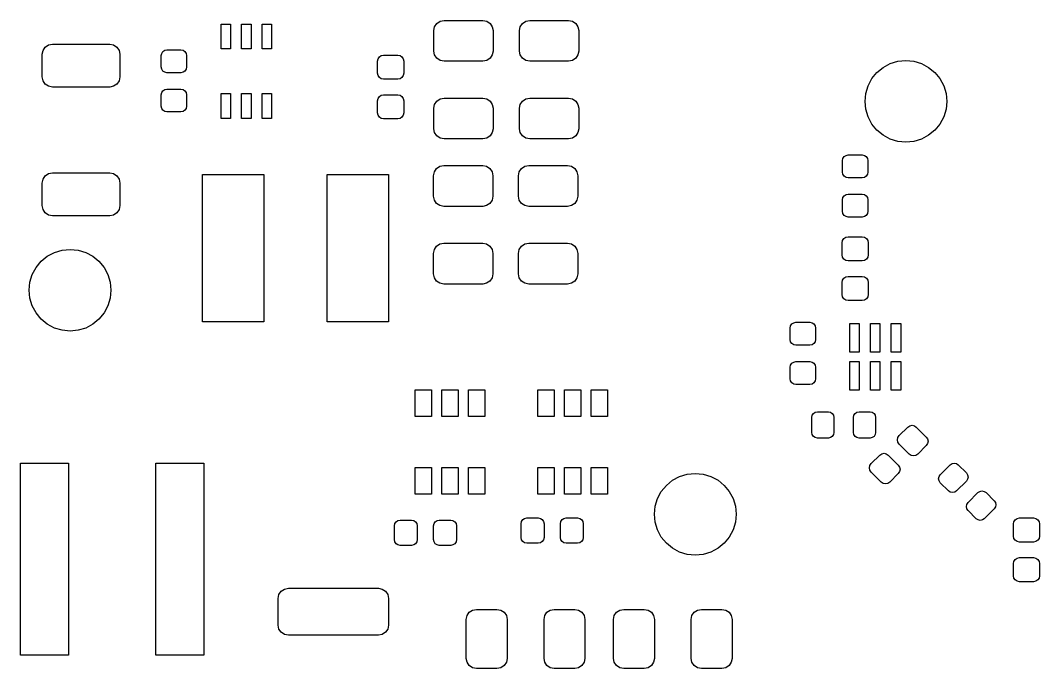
# Model space of a CAD drawing. Extents: x 102.2 to 184.7, y -143.6 to -85.5.
# Drawn here: x 125.59 to 150.52, y -129.88 to -114.02 of the extents above; entities that cross this region are included whole.
import ezdxf

# ---------------------------------------------------------------- set-up
doc = ezdxf.new("R2010")
doc.units = 0
doc.layers.add('BLACK', color=7, linetype='CONTINUOUS')

msp = doc.modelspace()

# ---------------------------------------------------------------- linework, layer by layer
at = {"layer": 'BLACK', "linetype": 'CONTINUOUS'}
for p, q in [((130.506, -114.719), (130.506, -114.11)), ((130.506, -114.11), (130.735, -114.11)), ((130.735, -114.11), (130.735, -114.719)), ((131.006, -114.719), (131.006, -114.11)), ((131.006, -114.11), (131.235, -114.11)), ((131.235, -114.11), (131.235, -114.719)), ((131.506, -114.719), (131.506, -114.11)), ((131.506, -114.11), (131.735, -114.11)), ((131.735, -114.11), (131.735, -114.719)), ((135.724, -114.174), (135.778, -114.093)), ((135.778, -114.093), (135.859, -114.039)), ((135.859, -114.039), (135.955, -114.02)), ((135.955, -114.02), (136.905, -114.02)), ((136.905, -114.02), (137.001, -114.039)), ((137.001, -114.039), (137.082, -114.093)), ((137.082, -114.093), (137.136, -114.174)), ((137.819, -114.174), (137.873, -114.093)), ((137.873, -114.093), (137.954, -114.039)), ((137.954, -114.039), (138.05, -114.02)), ((138.05, -114.02), (139, -114.02)), ((139, -114.02), (139.096, -114.039)), ((139.096, -114.039), (139.177, -114.093)), ((139.177, -114.093), (139.231, -114.174)), ((135.705, -114.27), (135.724, -114.174)), ((135.705, -114.77), (135.705, -114.27)), ((137.136, -114.174), (137.155, -114.27)), ((137.155, -114.27), (137.155, -114.77)), ((137.8, -114.27), (137.819, -114.174)), ((137.8, -114.77), (137.8, -114.27)), ((139.231, -114.174), (139.25, -114.27)), ((139.25, -114.27), (139.25, -114.77)), ((126.203, -114.673), (126.284, -114.619)), ((126.284, -114.619), (126.38, -114.6)), ((126.38, -114.6), (127.78, -114.6)), ((127.78, -114.6), (127.876, -114.619)), ((127.876, -114.619), (127.957, -114.673)), ((126.13, -114.85), (126.149, -114.754)), ((126.13, -115.4), (126.13, -114.85)), ((126.149, -114.754), (126.203, -114.673)), ((127.957, -114.673), (128.011, -114.754)), ((128.011, -114.754), (128.03, -114.85)), ((128.03, -114.85), (128.03, -115.4)), ((129.04, -114.88), (129.051, -114.826)), ((129.04, -115.16), (129.04, -114.88)), ((129.051, -114.826), (129.081, -114.781)), ((129.081, -114.781), (129.126, -114.751)), ((129.126, -114.751), (129.18, -114.74)), ((129.18, -114.74), (129.52, -114.74)), ((129.52, -114.74), (129.574, -114.751)), ((129.574, -114.751), (129.619, -114.781)), ((129.619, -114.781), (129.649, -114.826)), ((129.649, -114.826), (129.66, -114.88)), ((129.66, -114.88), (129.66, -115.16)), ((130.735, -114.719), (130.506, -114.719)), ((131.235, -114.719), (131.006, -114.719)), ((131.735, -114.719), (131.506, -114.719)), ((134.373, -114.913), (134.421, -114.881)), ((134.421, -114.881), (134.477, -114.87)), ((134.477, -114.87), (134.822, -114.87)), ((134.822, -114.87), (134.879, -114.881)), ((134.879, -114.881), (134.927, -114.913)), ((135.724, -114.866), (135.705, -114.77)), ((135.778, -114.947), (135.724, -114.866)), ((137.136, -114.866), (137.082, -114.947)), ((137.155, -114.77), (137.136, -114.866)), ((137.819, -114.866), (137.8, -114.77)), ((137.873, -114.947), (137.819, -114.866)), ((139.231, -114.866), (139.177, -114.947)), ((139.25, -114.77), (139.231, -114.866)), ((134.33, -115.017), (134.341, -114.961)), ((134.33, -115.312), (134.33, -115.017)), ((134.341, -114.961), (134.373, -114.913)), ((134.927, -114.913), (134.959, -114.961)), ((134.959, -114.961), (134.97, -115.017)), ((134.97, -115.017), (134.97, -115.312)), ((135.859, -115.001), (135.778, -114.947)), ((135.955, -115.02), (135.859, -115.001)), ((136.905, -115.02), (135.955, -115.02)), ((137.001, -115.001), (136.905, -115.02)), ((137.082, -114.947), (137.001, -115.001)), ((137.954, -115.001), (137.873, -114.947)), ((138.05, -115.02), (137.954, -115.001)), ((139, -115.02), (138.05, -115.02)), ((139.096, -115.001), (139, -115.02)), ((139.177, -114.947), (139.096, -115.001)), ((146.694, -115.169), (146.867, -115.076)), ((146.867, -115.076), (147.055, -115.019)), ((147.055, -115.019), (147.25, -115)), ((147.25, -115), (147.445, -115.019)), ((147.445, -115.019), (147.633, -115.076)), ((147.633, -115.076), (147.806, -115.169)), ((126.149, -115.496), (126.13, -115.4)), ((128.03, -115.4), (128.011, -115.496)), ((129.051, -115.214), (129.04, -115.16)), ((129.081, -115.259), (129.051, -115.214)), ((129.126, -115.289), (129.081, -115.259)), ((129.18, -115.3), (129.126, -115.289)), ((129.52, -115.3), (129.18, -115.3)), ((129.574, -115.289), (129.52, -115.3)), ((129.619, -115.259), (129.574, -115.289)), ((129.649, -115.214), (129.619, -115.259)), ((129.66, -115.16), (129.649, -115.214)), ((134.341, -115.369), (134.33, -115.312)), ((134.373, -115.417), (134.341, -115.369)), ((134.959, -115.369), (134.927, -115.417)), ((134.97, -115.312), (134.959, -115.369)), ((146.419, -115.444), (146.543, -115.293)), ((146.543, -115.293), (146.694, -115.169)), ((147.806, -115.169), (147.957, -115.293)), ((147.957, -115.293), (148.081, -115.444)), ((126.203, -115.577), (126.149, -115.496)), ((126.284, -115.631), (126.203, -115.577)), ((126.38, -115.65), (126.284, -115.631)), ((127.78, -115.65), (126.38, -115.65)), ((127.876, -115.631), (127.78, -115.65)), ((127.957, -115.577), (127.876, -115.631)), ((128.011, -115.496), (127.957, -115.577)), ((134.421, -115.449), (134.373, -115.417)), ((134.477, -115.46), (134.421, -115.449)), ((134.822, -115.46), (134.477, -115.46)), ((134.879, -115.449), (134.822, -115.46)), ((134.927, -115.417), (134.879, -115.449)), ((146.269, -115.805), (146.326, -115.617)), ((146.326, -115.617), (146.419, -115.444)), ((148.081, -115.444), (148.174, -115.617)), ((148.174, -115.617), (148.231, -115.805)), ((129.04, -115.84), (129.051, -115.786)), ((129.04, -116.12), (129.04, -115.84)), ((129.051, -115.786), (129.081, -115.741)), ((129.081, -115.741), (129.126, -115.711)), ((129.126, -115.711), (129.18, -115.7)), ((129.18, -115.7), (129.52, -115.7)), ((129.52, -115.7), (129.574, -115.711)), ((129.574, -115.711), (129.619, -115.741)), ((129.619, -115.741), (129.649, -115.786)), ((129.649, -115.786), (129.66, -115.84)), ((129.66, -115.84), (129.66, -116.12)), ((130.506, -116.421), (130.506, -115.812)), ((130.506, -115.812), (130.735, -115.812)), ((130.735, -115.812), (130.735, -116.421)), ((131.006, -116.421), (131.006, -115.812)), ((131.006, -115.812), (131.235, -115.812)), ((131.235, -115.812), (131.235, -116.421)), ((131.506, -116.421), (131.506, -115.812)), ((131.506, -115.812), (131.735, -115.812)), ((131.735, -115.812), (131.735, -116.421)), ((134.341, -115.931), (134.373, -115.883)), ((134.373, -115.883), (134.421, -115.851)), ((134.421, -115.851), (134.477, -115.84)), ((134.477, -115.84), (134.822, -115.84)), ((134.822, -115.84), (134.879, -115.851)), ((134.879, -115.851), (134.927, -115.883)), ((134.927, -115.883), (134.959, -115.931)), ((146.25, -116), (146.269, -115.805)), ((148.231, -115.805), (148.25, -116)), ((129.051, -116.174), (129.04, -116.12)), ((129.66, -116.12), (129.649, -116.174)), ((134.33, -115.987), (134.341, -115.931)), ((134.33, -116.282), (134.33, -115.987)), ((134.959, -115.931), (134.97, -115.987)), ((134.97, -115.987), (134.97, -116.282)), ((135.705, -116.17), (135.724, -116.074)), ((135.724, -116.074), (135.778, -115.993)), ((135.778, -115.993), (135.859, -115.939)), ((135.859, -115.939), (135.955, -115.92)), ((135.955, -115.92), (136.905, -115.92)), ((136.905, -115.92), (137.001, -115.939)), ((137.001, -115.939), (137.082, -115.993)), ((137.082, -115.993), (137.136, -116.074)), ((137.136, -116.074), (137.155, -116.17)), ((137.8, -116.17), (137.819, -116.074)), ((137.819, -116.074), (137.873, -115.993)), ((137.873, -115.993), (137.954, -115.939)), ((137.954, -115.939), (138.05, -115.92)), ((138.05, -115.92), (139, -115.92)), ((139, -115.92), (139.096, -115.939)), ((139.096, -115.939), (139.177, -115.993)), ((139.177, -115.993), (139.231, -116.074)), ((139.231, -116.074), (139.25, -116.17)), ((146.269, -116.195), (146.25, -116)), ((148.25, -116), (148.231, -116.195)), ((129.081, -116.219), (129.051, -116.174)), ((129.126, -116.249), (129.081, -116.219)), ((129.18, -116.26), (129.126, -116.249)), ((129.52, -116.26), (129.18, -116.26)), ((129.574, -116.249), (129.52, -116.26)), ((129.619, -116.219), (129.574, -116.249)), ((129.649, -116.174), (129.619, -116.219)), ((134.341, -116.339), (134.33, -116.282)), ((134.373, -116.387), (134.341, -116.339)), ((134.421, -116.419), (134.373, -116.387)), ((134.927, -116.387), (134.879, -116.419)), ((134.959, -116.339), (134.927, -116.387)), ((134.97, -116.282), (134.959, -116.339)), ((135.705, -116.67), (135.705, -116.17)), ((137.155, -116.17), (137.155, -116.67)), ((137.8, -116.67), (137.8, -116.17)), ((139.25, -116.17), (139.25, -116.67)), ((146.326, -116.383), (146.269, -116.195)), ((146.419, -116.556), (146.326, -116.383)), ((148.174, -116.383), (148.081, -116.556)), ((148.231, -116.195), (148.174, -116.383)), ((130.735, -116.421), (130.506, -116.421)), ((131.235, -116.421), (131.006, -116.421)), ((131.735, -116.421), (131.506, -116.421)), ((134.477, -116.43), (134.421, -116.419)), ((134.822, -116.43), (134.477, -116.43)), ((134.879, -116.419), (134.822, -116.43)), ((146.543, -116.707), (146.419, -116.556)), ((148.081, -116.556), (147.957, -116.707)), ((135.724, -116.766), (135.705, -116.67)), ((135.778, -116.847), (135.724, -116.766)), ((135.859, -116.901), (135.778, -116.847)), ((137.082, -116.847), (137.001, -116.901)), ((137.136, -116.766), (137.082, -116.847)), ((137.155, -116.67), (137.136, -116.766)), ((137.819, -116.766), (137.8, -116.67)), ((137.873, -116.847), (137.819, -116.766)), ((137.954, -116.901), (137.873, -116.847)), ((139.177, -116.847), (139.096, -116.901)), ((139.231, -116.766), (139.177, -116.847)), ((139.25, -116.67), (139.231, -116.766)), ((146.694, -116.831), (146.543, -116.707)), ((146.867, -116.924), (146.694, -116.831)), ((147.806, -116.831), (147.633, -116.924)), ((147.957, -116.707), (147.806, -116.831)), ((135.955, -116.92), (135.859, -116.901)), ((136.905, -116.92), (135.955, -116.92)), ((137.001, -116.901), (136.905, -116.92)), ((138.05, -116.92), (137.954, -116.901)), ((139, -116.92), (138.05, -116.92)), ((139.096, -116.901), (139, -116.92)), ((147.055, -116.981), (146.867, -116.924)), ((147.25, -117), (147.055, -116.981)), ((147.445, -116.981), (147.25, -117)), ((147.633, -116.924), (147.445, -116.981)), ((145.7, -117.45), (145.711, -117.396)), ((145.711, -117.396), (145.741, -117.351)), ((145.741, -117.351), (145.786, -117.321)), ((145.786, -117.321), (145.84, -117.31)), ((145.84, -117.31), (146.18, -117.31)), ((146.18, -117.31), (146.234, -117.321)), ((146.234, -117.321), (146.279, -117.351)), ((146.279, -117.351), (146.309, -117.396)), ((146.309, -117.396), (146.32, -117.45)), ((135.719, -117.724), (135.773, -117.643)), ((135.773, -117.643), (135.854, -117.589)), ((135.854, -117.589), (135.95, -117.57)), ((135.95, -117.57), (136.9, -117.57)), ((136.9, -117.57), (136.996, -117.589)), ((136.996, -117.589), (137.077, -117.643)), ((137.077, -117.643), (137.131, -117.724)), ((137.794, -117.724), (137.848, -117.643)), ((137.848, -117.643), (137.929, -117.589)), ((137.929, -117.589), (138.025, -117.57)), ((138.025, -117.57), (138.975, -117.57)), ((138.975, -117.57), (139.071, -117.589)), ((139.071, -117.589), (139.152, -117.643)), ((139.152, -117.643), (139.206, -117.724)), ((145.7, -117.73), (145.7, -117.45)), ((146.32, -117.45), (146.32, -117.73)), ((126.149, -117.904), (126.203, -117.823)), ((126.203, -117.823), (126.284, -117.769)), ((126.284, -117.769), (126.38, -117.75)), ((126.38, -117.75), (127.78, -117.75)), ((127.78, -117.75), (127.876, -117.769)), ((127.876, -117.769), (127.957, -117.823)), ((127.957, -117.823), (128.011, -117.904)), ((130.045, -121.39), (130.045, -117.79)), ((130.045, -117.79), (131.545, -117.79)), ((131.545, -117.79), (131.545, -121.39)), ((133.095, -121.39), (133.095, -117.79)), ((133.095, -117.79), (134.595, -117.79)), ((134.595, -117.79), (134.595, -121.39)), ((135.7, -117.82), (135.719, -117.724)), ((135.7, -118.32), (135.7, -117.82)), ((137.131, -117.724), (137.15, -117.82)), ((137.15, -117.82), (137.15, -118.32)), ((137.775, -117.82), (137.794, -117.724)), ((137.775, -118.32), (137.775, -117.82)), ((139.206, -117.724), (139.225, -117.82)), ((139.225, -117.82), (139.225, -118.32)), ((145.711, -117.784), (145.7, -117.73)), ((145.741, -117.829), (145.711, -117.784)), ((145.786, -117.859), (145.741, -117.829)), ((145.84, -117.87), (145.786, -117.859)), ((146.18, -117.87), (145.84, -117.87)), ((146.234, -117.859), (146.18, -117.87)), ((146.279, -117.829), (146.234, -117.859)), ((146.309, -117.784), (146.279, -117.829)), ((146.32, -117.73), (146.309, -117.784)), ((126.13, -118), (126.149, -117.904)), ((126.13, -118.55), (126.13, -118)), ((128.011, -117.904), (128.03, -118)), ((128.03, -118), (128.03, -118.55)), ((135.719, -118.416), (135.7, -118.32)), ((137.15, -118.32), (137.131, -118.416)), ((137.794, -118.416), (137.775, -118.32)), ((139.225, -118.32), (139.206, -118.416)), ((145.7, -118.41), (145.711, -118.356)), ((145.711, -118.356), (145.741, -118.311)), ((145.741, -118.311), (145.786, -118.281)), ((145.786, -118.281), (145.84, -118.27)), ((145.84, -118.27), (146.18, -118.27)), ((146.18, -118.27), (146.234, -118.281)), ((146.234, -118.281), (146.279, -118.311)), ((146.279, -118.311), (146.309, -118.356)), ((146.309, -118.356), (146.32, -118.41)), ((126.149, -118.646), (126.13, -118.55)), ((128.03, -118.55), (128.011, -118.646)), ((135.773, -118.497), (135.719, -118.416)), ((135.854, -118.551), (135.773, -118.497)), ((135.95, -118.57), (135.854, -118.551)), ((136.9, -118.57), (135.95, -118.57)), ((136.996, -118.551), (136.9, -118.57)), ((137.077, -118.497), (136.996, -118.551)), ((137.131, -118.416), (137.077, -118.497)), ((137.848, -118.497), (137.794, -118.416)), ((137.929, -118.551), (137.848, -118.497)), ((138.025, -118.57), (137.929, -118.551)), ((138.975, -118.57), (138.025, -118.57)), ((139.071, -118.551), (138.975, -118.57)), ((139.152, -118.497), (139.071, -118.551)), ((139.206, -118.416), (139.152, -118.497)), ((145.7, -118.69), (145.7, -118.41)), ((146.32, -118.41), (146.32, -118.69)), ((126.203, -118.727), (126.149, -118.646)), ((126.284, -118.781), (126.203, -118.727)), ((126.38, -118.8), (126.284, -118.781)), ((127.78, -118.8), (126.38, -118.8)), ((127.876, -118.781), (127.78, -118.8)), ((127.957, -118.727), (127.876, -118.781)), ((128.011, -118.646), (127.957, -118.727)), ((145.711, -118.744), (145.7, -118.69)), ((145.741, -118.789), (145.711, -118.744)), ((145.786, -118.819), (145.741, -118.789)), ((145.84, -118.83), (145.786, -118.819)), ((146.18, -118.83), (145.84, -118.83)), ((146.234, -118.819), (146.18, -118.83)), ((146.279, -118.789), (146.234, -118.819)), ((146.309, -118.744), (146.279, -118.789)), ((146.32, -118.69), (146.309, -118.744)), ((145.701, -119.406), (145.733, -119.358)), ((145.733, -119.358), (145.781, -119.326)), ((145.781, -119.326), (145.838, -119.315)), ((145.838, -119.315), (146.183, -119.315)), ((146.183, -119.315), (146.239, -119.326)), ((146.239, -119.326), (146.287, -119.358)), ((146.287, -119.358), (146.319, -119.406)), ((126.427, -119.696), (126.615, -119.639)), ((126.615, -119.639), (126.81, -119.62)), ((126.81, -119.62), (127.005, -119.639)), ((127.005, -119.639), (127.193, -119.696)), ((135.7, -119.72), (135.719, -119.624)), ((135.719, -119.624), (135.773, -119.543)), ((135.773, -119.543), (135.854, -119.489)), ((135.854, -119.489), (135.95, -119.47)), ((135.95, -119.47), (136.9, -119.47)), ((136.9, -119.47), (136.996, -119.489)), ((136.996, -119.489), (137.077, -119.543)), ((137.077, -119.543), (137.131, -119.624)), ((137.131, -119.624), (137.15, -119.72)), ((137.775, -119.72), (137.794, -119.624)), ((137.794, -119.624), (137.848, -119.543)), ((137.848, -119.543), (137.929, -119.489)), ((137.929, -119.489), (138.025, -119.47)), ((138.025, -119.47), (138.975, -119.47)), ((138.975, -119.47), (139.071, -119.489)), ((139.071, -119.489), (139.152, -119.543)), ((139.152, -119.543), (139.206, -119.624)), ((139.206, -119.624), (139.225, -119.72)), ((145.69, -119.462), (145.701, -119.406)), ((145.69, -119.757), (145.69, -119.462)), ((146.319, -119.406), (146.33, -119.462)), ((146.33, -119.462), (146.33, -119.757)), ((126.103, -119.913), (126.254, -119.789)), ((126.254, -119.789), (126.427, -119.696)), ((127.193, -119.696), (127.366, -119.789)), ((127.366, -119.789), (127.517, -119.913)), ((135.7, -120.22), (135.7, -119.72)), ((137.15, -119.72), (137.15, -120.22)), ((137.775, -120.22), (137.775, -119.72)), ((139.225, -119.72), (139.225, -120.22)), ((145.701, -119.814), (145.69, -119.757)), ((145.733, -119.862), (145.701, -119.814)), ((145.781, -119.894), (145.733, -119.862)), ((146.287, -119.862), (146.239, -119.894)), ((146.319, -119.814), (146.287, -119.862)), ((146.33, -119.757), (146.319, -119.814)), ((125.886, -120.237), (125.979, -120.064)), ((125.979, -120.064), (126.103, -119.913)), ((127.517, -119.913), (127.641, -120.064)), ((127.641, -120.064), (127.734, -120.237)), ((145.838, -119.905), (145.781, -119.894)), ((146.183, -119.905), (145.838, -119.905)), ((146.239, -119.894), (146.183, -119.905)), ((125.829, -120.425), (125.886, -120.237)), ((127.734, -120.237), (127.791, -120.425)), ((135.719, -120.316), (135.7, -120.22)), ((135.773, -120.397), (135.719, -120.316)), ((137.131, -120.316), (137.077, -120.397)), ((137.15, -120.22), (137.131, -120.316)), ((137.794, -120.316), (137.775, -120.22)), ((137.848, -120.397), (137.794, -120.316)), ((139.206, -120.316), (139.152, -120.397)), ((139.225, -120.22), (139.206, -120.316)), ((145.69, -120.432), (145.701, -120.376)), ((145.701, -120.376), (145.733, -120.328)), ((145.733, -120.328), (145.781, -120.296)), ((145.781, -120.296), (145.838, -120.285)), ((145.838, -120.285), (146.183, -120.285)), ((146.183, -120.285), (146.239, -120.296)), ((146.239, -120.296), (146.287, -120.328)), ((146.287, -120.328), (146.319, -120.376)), ((146.319, -120.376), (146.33, -120.432)), ((125.81, -120.62), (125.829, -120.425)), ((125.829, -120.815), (125.81, -120.62)), ((127.791, -120.425), (127.81, -120.62)), ((127.81, -120.62), (127.791, -120.815)), ((135.854, -120.451), (135.773, -120.397)), ((135.95, -120.47), (135.854, -120.451)), ((136.9, -120.47), (135.95, -120.47)), ((136.996, -120.451), (136.9, -120.47)), ((137.077, -120.397), (136.996, -120.451)), ((137.929, -120.451), (137.848, -120.397)), ((138.025, -120.47), (137.929, -120.451)), ((138.975, -120.47), (138.025, -120.47)), ((139.071, -120.451), (138.975, -120.47)), ((139.152, -120.397), (139.071, -120.451)), ((145.69, -120.727), (145.69, -120.432)), ((146.33, -120.432), (146.33, -120.727)), ((125.886, -121.003), (125.829, -120.815)), ((127.791, -120.815), (127.734, -121.003)), ((145.701, -120.784), (145.69, -120.727)), ((145.733, -120.832), (145.701, -120.784)), ((145.781, -120.864), (145.733, -120.832)), ((145.838, -120.875), (145.781, -120.864)), ((146.183, -120.875), (145.838, -120.875)), ((146.239, -120.864), (146.183, -120.875)), ((146.287, -120.832), (146.239, -120.864)), ((146.319, -120.784), (146.287, -120.832)), ((146.33, -120.727), (146.319, -120.784)), ((125.979, -121.176), (125.886, -121.003)), ((127.734, -121.003), (127.641, -121.176)), ((126.103, -121.327), (125.979, -121.176)), ((126.254, -121.451), (126.103, -121.327)), ((127.517, -121.327), (127.366, -121.451)), ((127.641, -121.176), (127.517, -121.327)), ((126.427, -121.544), (126.254, -121.451)), ((126.615, -121.601), (126.427, -121.544)), ((126.81, -121.62), (126.615, -121.601)), ((127.005, -121.601), (126.81, -121.62)), ((127.193, -121.544), (127.005, -121.601)), ((127.366, -121.451), (127.193, -121.544)), ((131.545, -121.39), (130.045, -121.39)), ((134.595, -121.39), (133.095, -121.39)), ((144.42, -121.545), (144.431, -121.491)), ((144.42, -121.825), (144.42, -121.545)), ((144.431, -121.491), (144.461, -121.446)), ((144.461, -121.446), (144.506, -121.416)), ((144.506, -121.416), (144.56, -121.405)), ((144.56, -121.405), (144.9, -121.405)), ((144.9, -121.405), (144.954, -121.416)), ((144.954, -121.416), (144.999, -121.446)), ((144.999, -121.446), (145.029, -121.491)), ((145.029, -121.491), (145.04, -121.545)), ((145.04, -121.545), (145.04, -121.825)), ((145.877, -122.135), (145.877, -121.435)), ((145.877, -121.435), (146.107, -121.435)), ((146.107, -121.435), (146.107, -122.135)), ((146.385, -122.135), (146.385, -121.435)), ((146.385, -121.435), (146.615, -121.435)), ((146.615, -121.435), (146.615, -122.135)), ((146.893, -122.135), (146.893, -121.435)), ((146.893, -121.435), (147.123, -121.435)), ((147.123, -121.435), (147.123, -122.135)), ((144.431, -121.879), (144.42, -121.825)), ((144.461, -121.924), (144.431, -121.879)), ((145.029, -121.879), (144.999, -121.924)), ((145.04, -121.825), (145.029, -121.879)), ((144.506, -121.954), (144.461, -121.924)), ((144.56, -121.965), (144.506, -121.954)), ((144.9, -121.965), (144.56, -121.965)), ((144.954, -121.954), (144.9, -121.965)), ((144.999, -121.924), (144.954, -121.954)), ((144.461, -122.406), (144.506, -122.376)), ((144.506, -122.376), (144.56, -122.365)), ((144.56, -122.365), (144.9, -122.365)), ((144.9, -122.365), (144.954, -122.376)), ((144.954, -122.376), (144.999, -122.406)), ((146.107, -122.135), (145.877, -122.135)), ((145.877, -123.065), (145.877, -122.365)), ((145.877, -122.365), (146.107, -122.365)), ((146.107, -122.365), (146.107, -123.065)), ((146.615, -122.135), (146.385, -122.135)), ((146.385, -123.065), (146.385, -122.365)), ((146.385, -122.365), (146.615, -122.365)), ((146.615, -122.365), (146.615, -123.065)), ((147.123, -122.135), (146.893, -122.135)), ((146.893, -123.065), (146.893, -122.365)), ((146.893, -122.365), (147.123, -122.365)), ((147.123, -122.365), (147.123, -123.065)), ((144.42, -122.505), (144.431, -122.451)), ((144.42, -122.785), (144.42, -122.505)), ((144.431, -122.451), (144.461, -122.406)), ((144.999, -122.406), (145.029, -122.451)), ((145.029, -122.451), (145.04, -122.505)), ((145.04, -122.505), (145.04, -122.785)), ((144.431, -122.839), (144.42, -122.785)), ((144.461, -122.884), (144.431, -122.839)), ((145.029, -122.839), (144.999, -122.884)), ((145.04, -122.785), (145.029, -122.839)), ((135.25, -123.705), (135.25, -123.055)), ((135.25, -123.055), (135.65, -123.055)), ((135.65, -123.055), (135.65, -123.705)), ((135.9, -123.705), (135.9, -123.055)), ((135.9, -123.055), (136.3, -123.055)), ((136.3, -123.055), (136.3, -123.705)), ((136.55, -123.705), (136.55, -123.055)), ((136.55, -123.055), (136.95, -123.055)), ((136.95, -123.055), (136.95, -123.705)), ((138.25, -123.705), (138.25, -123.055)), ((138.25, -123.055), (138.65, -123.055)), ((138.65, -123.055), (138.65, -123.705)), ((138.9, -123.705), (138.9, -123.055)), ((138.9, -123.055), (139.3, -123.055)), ((139.3, -123.055), (139.3, -123.705)), ((139.55, -123.705), (139.55, -123.055)), ((139.55, -123.055), (139.95, -123.055)), ((139.95, -123.055), (139.95, -123.705)), ((144.506, -122.914), (144.461, -122.884)), ((144.56, -122.925), (144.506, -122.914)), ((144.9, -122.925), (144.56, -122.925)), ((144.954, -122.914), (144.9, -122.925)), ((144.999, -122.884), (144.954, -122.914)), ((146.107, -123.065), (145.877, -123.065)), ((146.615, -123.065), (146.385, -123.065)), ((147.123, -123.065), (146.893, -123.065)), ((144.99, -123.635), (145.033, -123.605)), ((145.033, -123.605), (145.085, -123.595)), ((145.085, -123.595), (145.355, -123.595)), ((145.355, -123.595), (145.407, -123.605)), ((145.407, -123.605), (145.45, -123.635)), ((146.01, -123.635), (146.053, -123.605)), ((146.053, -123.605), (146.105, -123.595)), ((146.105, -123.595), (146.375, -123.595)), ((146.375, -123.595), (146.427, -123.605)), ((146.427, -123.605), (146.47, -123.635)), ((135.65, -123.705), (135.25, -123.705)), ((136.3, -123.705), (135.9, -123.705)), ((136.95, -123.705), (136.55, -123.705)), ((138.65, -123.705), (138.25, -123.705)), ((139.3, -123.705), (138.9, -123.705)), ((139.95, -123.705), (139.55, -123.705)), ((144.95, -123.73), (144.96, -123.678)), ((144.95, -124.1), (144.95, -123.73)), ((144.96, -123.678), (144.99, -123.635)), ((145.45, -123.635), (145.48, -123.678)), ((145.48, -123.678), (145.49, -123.73)), ((145.49, -123.73), (145.49, -124.1)), ((145.97, -123.73), (145.98, -123.678)), ((145.97, -124.1), (145.97, -123.73)), ((145.98, -123.678), (146.01, -123.635)), ((146.47, -123.635), (146.5, -123.678)), ((146.5, -123.678), (146.51, -123.73)), ((146.51, -123.73), (146.51, -124.1)), ((144.96, -124.152), (144.95, -124.1)), ((145.49, -124.1), (145.48, -124.152)), ((145.98, -124.152), (145.97, -124.1)), ((146.51, -124.1), (146.5, -124.152)), ((147.088, -124.174), (147.296, -123.966)), ((147.296, -123.966), (147.344, -123.934)), ((147.344, -123.934), (147.401, -123.923)), ((147.401, -123.923), (147.457, -123.934)), ((147.457, -123.934), (147.505, -123.966)), ((147.505, -123.966), (147.749, -124.21)), ((144.99, -124.195), (144.96, -124.152)), ((145.033, -124.225), (144.99, -124.195)), ((145.085, -124.235), (145.033, -124.225)), ((145.355, -124.235), (145.085, -124.235)), ((145.407, -124.225), (145.355, -124.235)), ((145.45, -124.195), (145.407, -124.225)), ((145.48, -124.152), (145.45, -124.195)), ((146.01, -124.195), (145.98, -124.152)), ((146.053, -124.225), (146.01, -124.195)), ((146.105, -124.235), (146.053, -124.225)), ((146.375, -124.235), (146.105, -124.235)), ((146.427, -124.225), (146.375, -124.235)), ((146.47, -124.195), (146.427, -124.225)), ((146.5, -124.152), (146.47, -124.195)), ((147.044, -124.279), (147.056, -124.222)), ((147.056, -124.335), (147.044, -124.279)), ((147.056, -124.222), (147.088, -124.174)), ((147.088, -124.383), (147.056, -124.335)), ((147.749, -124.21), (147.781, -124.258)), ((147.781, -124.371), (147.749, -124.418)), ((147.781, -124.258), (147.792, -124.314)), ((147.792, -124.314), (147.781, -124.371)), ((146.61, -124.652), (146.658, -124.62)), ((146.658, -124.62), (146.715, -124.609)), ((146.715, -124.609), (146.771, -124.62)), ((146.771, -124.62), (146.819, -124.652)), ((147.332, -124.627), (147.088, -124.383)), ((147.749, -124.418), (147.54, -124.627)), ((125.595, -129.55), (125.595, -124.85)), ((125.595, -124.85), (126.775, -124.85)), ((126.775, -124.85), (126.775, -129.55)), ((128.905, -129.55), (128.905, -124.85)), ((128.905, -124.85), (130.085, -124.85)), ((130.085, -124.85), (130.085, -129.55)), ((146.37, -124.908), (146.402, -124.86)), ((146.402, -124.86), (146.61, -124.652)), ((146.819, -124.652), (147.063, -124.896)), ((147.379, -124.659), (147.332, -124.627)), ((147.436, -124.67), (147.379, -124.659)), ((147.492, -124.659), (147.436, -124.67)), ((147.54, -124.627), (147.492, -124.659)), ((148.333, -124.892), (148.378, -124.862)), ((148.378, -124.862), (148.432, -124.851)), ((148.432, -124.851), (148.485, -124.862)), ((148.485, -124.862), (148.531, -124.892)), ((135.25, -125.605), (135.25, -124.955)), ((135.25, -124.955), (135.65, -124.955)), ((135.65, -124.955), (135.65, -125.605)), ((135.9, -125.605), (135.9, -124.955)), ((135.9, -124.955), (136.3, -124.955)), ((136.3, -124.955), (136.3, -125.605)), ((136.55, -125.605), (136.55, -124.955)), ((136.55, -124.955), (136.95, -124.955)), ((136.95, -124.955), (136.95, -125.605)), ((138.25, -125.605), (138.25, -124.955)), ((138.25, -124.955), (138.65, -124.955)), ((138.65, -124.955), (138.65, -125.605)), ((138.9, -125.605), (138.9, -124.955)), ((138.9, -124.955), (139.3, -124.955)), ((139.3, -124.955), (139.3, -125.605)), ((139.55, -125.605), (139.55, -124.955)), ((139.55, -124.955), (139.95, -124.955)), ((139.95, -124.955), (139.95, -125.605)), ((141.717, -125.176), (141.905, -125.119)), ((141.905, -125.119), (142.1, -125.1)), ((142.1, -125.1), (142.295, -125.119)), ((142.295, -125.119), (142.483, -125.176)), ((146.359, -124.965), (146.37, -124.908)), ((146.37, -125.021), (146.359, -124.965)), ((146.402, -125.069), (146.37, -125.021)), ((146.646, -125.313), (146.402, -125.069)), ((147.063, -125.104), (146.854, -125.313)), ((147.063, -124.896), (147.095, -124.944)), ((147.095, -125.056), (147.063, -125.104)), ((147.095, -124.944), (147.106, -125)), ((147.106, -125), (147.095, -125.056)), ((148.092, -125.133), (148.333, -124.892)), ((148.531, -124.892), (148.729, -125.09)), ((148.729, -125.09), (148.759, -125.136)), ((141.393, -125.393), (141.544, -125.269)), ((141.544, -125.269), (141.717, -125.176)), ((142.483, -125.176), (142.656, -125.269)), ((142.656, -125.269), (142.807, -125.393)), ((146.694, -125.345), (146.646, -125.313)), ((146.75, -125.356), (146.694, -125.345)), ((146.806, -125.345), (146.75, -125.356)), ((146.854, -125.313), (146.806, -125.345)), ((148.051, -125.232), (148.062, -125.178)), ((148.062, -125.285), (148.051, -125.232)), ((148.062, -125.178), (148.092, -125.133)), ((148.092, -125.331), (148.062, -125.285)), ((148.29, -125.529), (148.092, -125.331)), ((148.729, -125.288), (148.488, -125.529)), ((148.759, -125.243), (148.729, -125.288)), ((148.759, -125.136), (148.77, -125.189)), ((148.77, -125.189), (148.759, -125.243)), ((135.65, -125.605), (135.25, -125.605)), ((136.3, -125.605), (135.9, -125.605)), ((136.95, -125.605), (136.55, -125.605)), ((138.65, -125.605), (138.25, -125.605)), ((139.3, -125.605), (138.9, -125.605)), ((139.95, -125.605), (139.55, -125.605)), ((141.176, -125.717), (141.269, -125.544)), ((141.269, -125.544), (141.393, -125.393)), ((142.807, -125.393), (142.931, -125.544)), ((142.931, -125.544), (143.024, -125.717)), ((148.336, -125.559), (148.29, -125.529)), ((148.389, -125.57), (148.336, -125.559)), ((148.443, -125.559), (148.389, -125.57)), ((148.488, -125.529), (148.443, -125.559)), ((148.771, -125.812), (149.012, -125.571)), ((149.012, -125.571), (149.057, -125.541)), ((149.057, -125.541), (149.111, -125.53)), ((149.111, -125.53), (149.164, -125.541)), ((149.164, -125.541), (149.21, -125.571)), ((149.21, -125.571), (149.408, -125.769)), ((141.119, -125.905), (141.176, -125.717)), ((143.024, -125.717), (143.081, -125.905)), ((148.73, -125.911), (148.741, -125.857)), ((148.741, -125.857), (148.771, -125.812)), ((149.408, -125.769), (149.438, -125.815)), ((149.438, -125.815), (149.449, -125.868)), ((149.449, -125.868), (149.438, -125.922)), ((141.1, -126.1), (141.119, -125.905)), ((141.119, -126.295), (141.1, -126.1)), ((143.081, -125.905), (143.1, -126.1)), ((143.1, -126.1), (143.081, -126.295)), ((148.741, -125.964), (148.73, -125.911)), ((148.771, -126.01), (148.741, -125.964)), ((148.969, -126.208), (148.771, -126.01)), ((149.408, -125.967), (149.167, -126.208)), ((149.438, -125.922), (149.408, -125.967)), ((134.74, -126.38), (134.751, -126.326)), ((134.751, -126.326), (134.781, -126.281)), ((134.781, -126.281), (134.826, -126.251)), ((134.826, -126.251), (134.88, -126.24)), ((134.88, -126.24), (135.16, -126.24)), ((135.16, -126.24), (135.214, -126.251)), ((135.214, -126.251), (135.259, -126.281)), ((135.259, -126.281), (135.289, -126.326)), ((135.289, -126.326), (135.3, -126.38)), ((135.7, -126.38), (135.711, -126.326)), ((135.711, -126.326), (135.741, -126.281)), ((135.741, -126.281), (135.786, -126.251)), ((135.786, -126.251), (135.84, -126.24)), ((135.84, -126.24), (136.12, -126.24)), ((136.12, -126.24), (136.174, -126.251)), ((136.174, -126.251), (136.219, -126.281)), ((136.219, -126.281), (136.249, -126.326)), ((136.249, -126.326), (136.26, -126.38)), ((137.84, -126.33), (137.851, -126.276)), ((137.84, -126.67), (137.84, -126.33)), ((137.851, -126.276), (137.881, -126.231)), ((137.881, -126.231), (137.926, -126.201)), ((137.926, -126.201), (137.98, -126.19)), ((137.98, -126.19), (138.26, -126.19)), ((138.26, -126.19), (138.314, -126.201)), ((138.314, -126.201), (138.359, -126.231)), ((138.359, -126.231), (138.389, -126.276)), ((138.389, -126.276), (138.4, -126.33)), ((138.4, -126.33), (138.4, -126.67)), ((138.8, -126.33), (138.811, -126.276)), ((138.8, -126.67), (138.8, -126.33)), ((138.811, -126.276), (138.841, -126.231)), ((138.841, -126.231), (138.886, -126.201)), ((138.886, -126.201), (138.94, -126.19)), ((138.94, -126.19), (139.22, -126.19)), ((139.22, -126.19), (139.274, -126.201)), ((139.274, -126.201), (139.319, -126.231)), ((139.319, -126.231), (139.349, -126.276)), ((139.349, -126.276), (139.36, -126.33)), ((139.36, -126.33), (139.36, -126.67)), ((141.176, -126.483), (141.119, -126.295)), ((143.081, -126.295), (143.024, -126.483)), ((149.015, -126.238), (148.969, -126.208)), ((149.068, -126.249), (149.015, -126.238)), ((149.122, -126.238), (149.068, -126.249)), ((149.167, -126.208), (149.122, -126.238)), ((149.88, -126.337), (149.891, -126.281)), ((149.88, -126.632), (149.88, -126.337)), ((149.891, -126.281), (149.923, -126.233)), ((149.923, -126.233), (149.971, -126.201)), ((149.971, -126.201), (150.028, -126.19)), ((150.028, -126.19), (150.373, -126.19)), ((150.373, -126.19), (150.429, -126.201)), ((150.429, -126.201), (150.477, -126.233)), ((150.477, -126.233), (150.509, -126.281)), ((150.509, -126.281), (150.52, -126.337)), ((150.52, -126.337), (150.52, -126.632)), ((134.74, -126.72), (134.74, -126.38)), ((135.3, -126.38), (135.3, -126.72)), ((135.7, -126.72), (135.7, -126.38)), ((136.26, -126.38), (136.26, -126.72)), ((141.269, -126.656), (141.176, -126.483)), ((143.024, -126.483), (142.931, -126.656)), ((134.751, -126.774), (134.74, -126.72)), ((134.781, -126.819), (134.751, -126.774)), ((134.826, -126.849), (134.781, -126.819)), ((134.88, -126.86), (134.826, -126.849)), ((135.16, -126.86), (134.88, -126.86)), ((135.214, -126.849), (135.16, -126.86)), ((135.259, -126.819), (135.214, -126.849)), ((135.289, -126.774), (135.259, -126.819)), ((135.3, -126.72), (135.289, -126.774)), ((135.711, -126.774), (135.7, -126.72)), ((135.741, -126.819), (135.711, -126.774)), ((135.786, -126.849), (135.741, -126.819)), ((135.84, -126.86), (135.786, -126.849)), ((136.12, -126.86), (135.84, -126.86)), ((136.174, -126.849), (136.12, -126.86)), ((136.219, -126.819), (136.174, -126.849)), ((136.249, -126.774), (136.219, -126.819)), ((136.26, -126.72), (136.249, -126.774)), ((137.851, -126.724), (137.84, -126.67)), ((137.881, -126.769), (137.851, -126.724)), ((137.926, -126.799), (137.881, -126.769)), ((137.98, -126.81), (137.926, -126.799)), ((138.26, -126.81), (137.98, -126.81)), ((138.314, -126.799), (138.26, -126.81)), ((138.359, -126.769), (138.314, -126.799)), ((138.389, -126.724), (138.359, -126.769)), ((138.4, -126.67), (138.389, -126.724)), ((138.811, -126.724), (138.8, -126.67)), ((138.841, -126.769), (138.811, -126.724)), ((138.886, -126.799), (138.841, -126.769)), ((138.94, -126.81), (138.886, -126.799)), ((139.22, -126.81), (138.94, -126.81)), ((139.274, -126.799), (139.22, -126.81)), ((139.319, -126.769), (139.274, -126.799)), ((139.349, -126.724), (139.319, -126.769)), ((139.36, -126.67), (139.349, -126.724)), ((141.393, -126.807), (141.269, -126.656)), ((141.544, -126.931), (141.393, -126.807)), ((142.807, -126.807), (142.656, -126.931)), ((142.931, -126.656), (142.807, -126.807)), ((149.891, -126.689), (149.88, -126.632)), ((149.923, -126.737), (149.891, -126.689)), ((149.971, -126.769), (149.923, -126.737)), ((150.028, -126.78), (149.971, -126.769)), ((150.373, -126.78), (150.028, -126.78)), ((150.429, -126.769), (150.373, -126.78)), ((150.477, -126.737), (150.429, -126.769)), ((150.509, -126.689), (150.477, -126.737)), ((150.52, -126.632), (150.509, -126.689)), ((141.717, -127.024), (141.544, -126.931)), ((141.905, -127.081), (141.717, -127.024)), ((142.1, -127.1), (141.905, -127.081)), ((142.295, -127.081), (142.1, -127.1)), ((142.483, -127.024), (142.295, -127.081)), ((142.656, -126.931), (142.483, -127.024)), ((149.88, -127.307), (149.891, -127.251)), ((149.88, -127.602), (149.88, -127.307)), ((149.891, -127.251), (149.923, -127.203)), ((149.923, -127.203), (149.971, -127.171)), ((149.971, -127.171), (150.028, -127.16)), ((150.028, -127.16), (150.373, -127.16)), ((150.373, -127.16), (150.429, -127.171)), ((150.429, -127.171), (150.477, -127.203)), ((150.477, -127.203), (150.509, -127.251)), ((150.509, -127.251), (150.52, -127.307)), ((150.52, -127.307), (150.52, -127.602)), ((149.891, -127.659), (149.88, -127.602)), ((150.52, -127.602), (150.509, -127.659)), ((149.923, -127.707), (149.891, -127.659)), ((149.971, -127.739), (149.923, -127.707)), ((150.028, -127.75), (149.971, -127.739)), ((150.373, -127.75), (150.028, -127.75)), ((150.429, -127.739), (150.373, -127.75)), ((150.477, -127.707), (150.429, -127.739)), ((150.509, -127.659), (150.477, -127.707)), ((131.9, -128.16), (131.919, -128.064)), ((131.919, -128.064), (131.973, -127.983)), ((131.973, -127.983), (132.054, -127.929)), ((132.054, -127.929), (132.15, -127.91)), ((132.15, -127.91), (134.35, -127.91)), ((134.35, -127.91), (134.446, -127.929)), ((134.446, -127.929), (134.527, -127.983)), ((134.527, -127.983), (134.581, -128.064)), ((134.581, -128.064), (134.6, -128.16)), ((131.9, -128.81), (131.9, -128.16)), ((134.6, -128.16), (134.6, -128.81)), ((136.5, -128.675), (136.519, -128.579)), ((136.519, -128.579), (136.573, -128.498)), ((136.573, -128.498), (136.654, -128.444)), ((136.654, -128.444), (136.75, -128.425)), ((136.75, -128.425), (137.25, -128.425)), ((137.25, -128.425), (137.346, -128.444)), ((137.346, -128.444), (137.427, -128.498)), ((137.427, -128.498), (137.481, -128.579)), ((137.481, -128.579), (137.5, -128.675)), ((138.4, -128.675), (138.419, -128.579)), ((138.419, -128.579), (138.473, -128.498)), ((138.473, -128.498), (138.554, -128.444)), ((138.554, -128.444), (138.65, -128.425)), ((138.65, -128.425), (139.15, -128.425)), ((139.15, -128.425), (139.246, -128.444)), ((139.246, -128.444), (139.327, -128.498)), ((139.327, -128.498), (139.381, -128.579)), ((139.381, -128.579), (139.4, -128.675)), ((140.1, -128.675), (140.119, -128.579)), ((140.119, -128.579), (140.173, -128.498)), ((140.173, -128.498), (140.254, -128.444)), ((140.254, -128.444), (140.35, -128.425)), ((140.35, -128.425), (140.85, -128.425)), ((140.85, -128.425), (140.946, -128.444)), ((140.946, -128.444), (141.027, -128.498)), ((141.027, -128.498), (141.081, -128.579)), ((141.081, -128.579), (141.1, -128.675)), ((142, -128.675), (142.019, -128.579)), ((142.019, -128.579), (142.073, -128.498)), ((142.073, -128.498), (142.154, -128.444)), ((142.154, -128.444), (142.25, -128.425)), ((142.25, -128.425), (142.75, -128.425)), ((142.75, -128.425), (142.846, -128.444)), ((142.846, -128.444), (142.927, -128.498)), ((142.927, -128.498), (142.981, -128.579)), ((142.981, -128.579), (143, -128.675)), ((131.919, -128.906), (131.9, -128.81)), ((134.6, -128.81), (134.581, -128.906)), ((136.5, -129.625), (136.5, -128.675)), ((137.5, -128.675), (137.5, -129.625)), ((138.4, -129.625), (138.4, -128.675)), ((139.4, -128.675), (139.4, -129.625)), ((140.1, -129.625), (140.1, -128.675)), ((141.1, -128.675), (141.1, -129.625)), ((142, -129.625), (142, -128.675)), ((143, -128.675), (143, -129.625)), ((131.973, -128.987), (131.919, -128.906)), ((132.054, -129.041), (131.973, -128.987)), ((132.15, -129.06), (132.054, -129.041)), ((134.35, -129.06), (132.15, -129.06)), ((134.446, -129.041), (134.35, -129.06)), ((134.527, -128.987), (134.446, -129.041)), ((134.581, -128.906), (134.527, -128.987)), ((126.775, -129.55), (125.595, -129.55)), ((130.085, -129.55), (128.905, -129.55)), ((136.519, -129.721), (136.5, -129.625)), ((136.573, -129.802), (136.519, -129.721)), ((136.654, -129.856), (136.573, -129.802)), ((136.75, -129.875), (136.654, -129.856)), ((137.346, -129.856), (137.25, -129.875)), ((137.427, -129.802), (137.346, -129.856)), ((137.481, -129.721), (137.427, -129.802)), ((137.5, -129.625), (137.481, -129.721)), ((138.419, -129.721), (138.4, -129.625)), ((138.473, -129.802), (138.419, -129.721)), ((138.554, -129.856), (138.473, -129.802)), ((138.65, -129.875), (138.554, -129.856)), ((139.246, -129.856), (139.15, -129.875)), ((139.327, -129.802), (139.246, -129.856)), ((139.381, -129.721), (139.327, -129.802)), ((139.4, -129.625), (139.381, -129.721)), ((140.119, -129.721), (140.1, -129.625)), ((140.173, -129.802), (140.119, -129.721)), ((140.254, -129.856), (140.173, -129.802)), ((140.35, -129.875), (140.254, -129.856)), ((140.946, -129.856), (140.85, -129.875)), ((141.027, -129.802), (140.946, -129.856)), ((141.081, -129.721), (141.027, -129.802)), ((141.1, -129.625), (141.081, -129.721)), ((142.019, -129.721), (142, -129.625)), ((142.073, -129.802), (142.019, -129.721)), ((142.154, -129.856), (142.073, -129.802)), ((142.25, -129.875), (142.154, -129.856)), ((142.846, -129.856), (142.75, -129.875)), ((142.927, -129.802), (142.846, -129.856)), ((142.981, -129.721), (142.927, -129.802)), ((143, -129.625), (142.981, -129.721)), ((137.25, -129.875), (136.75, -129.875)), ((139.15, -129.875), (138.65, -129.875)), ((140.85, -129.875), (140.35, -129.875)), ((142.75, -129.875), (142.25, -129.875))]:
    msp.add_line(p, q, dxfattribs=at)

doc.saveas('drawing.dxf')
